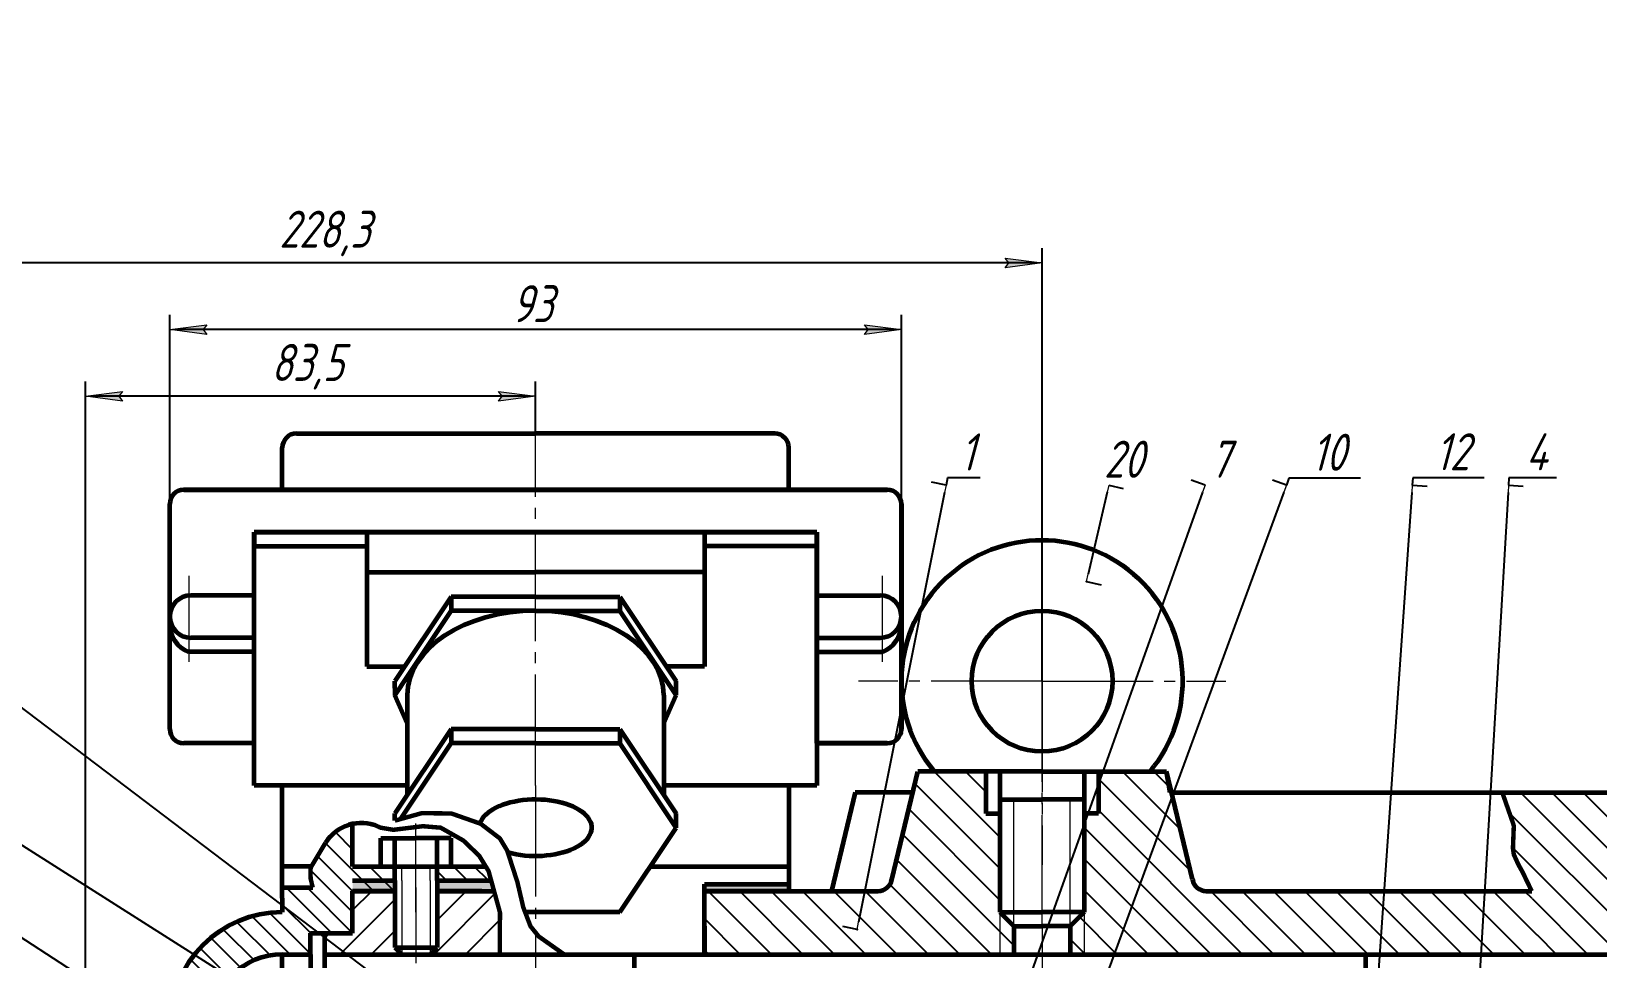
# Model space of a CAD drawing. Header units: millimetres. Extents: x 131 to 972, y 124 to 718.
# Drawn here: x 307.9 to 519.5, y 593 to 718.2 of the extents above; entities that cross this region are included whole.
import ezdxf

# ---------------------------------------------------------------- set-up
doc = ezdxf.new("R2010")
doc.units = ezdxf.units.MM
for name, pattern in [('K5LT_AXLED', [19.5, 15, -1.5, 1.5, -1.5]), ('K5LT_BASIC', [0]), ('K5LT_THIN', [0])]:
    doc.linetypes.add(name, pattern=pattern)
doc.styles.add('KDIMTEXTSTYLE', font='GOST_AU.SHX', dxfattribs={"width": 0.96, "oblique": 15, "height": 5})
doc.dimstyles.new('KDIMSTYLE (1.00)', dxfattribs={"dimtxt": 5, "dimasz": 1, "dimexe": 2, "dimexo": 0, "dimgap": 1, "dimtad": 1, "dimtxsty": 'KDIMTEXTSTYLE', "dimsah": 1, "dimcen": 0, "dimdle": 1, "dimadec": 0, "dimazin": 0, "dimtfac": 0.667, "dimtmove": 0, "dimatfit": 3, "dimfxl": 1, "dimtvp": 1, "dimtfill": 1, "dimtolj": 1, "dimtzin": 0, "dimarcsym": 0})
pattern_1 = [(315, (130.5306, 124.1968), (1.4142136, 1.4142136), [])]

# ---------------------------------------------------------------- blocks, each defined once
blk = doc.blocks.new('U1')
at = {"color": 30, "linetype": 'K5LT_AXLED', "lineweight": 18, "true_color": 0xff8000}
for q in [(313.91, 531.07), (289.09, 506.26), (338.72, 506.26), (313.91, 481.44)]:
    blk.add_line((313.91, 506.26), q, dxfattribs=at)
blk = doc.blocks.new('U2')
at = {"color": 30, "linetype": 'K5LT_AXLED', "lineweight": 18, "true_color": 0xff8000}
for q in [(313.91, 531.07), (289.09, 506.26), (338.72, 506.26), (313.91, 481.44)]:
    blk.add_line((313.91, 506.26), q, dxfattribs=at)
blk = doc.blocks.new('KDIMARROW_00')
at = {"color": 0, "linetype": 'K5LT_THIN', "lineweight": 18}
blk.add_line((0, 0), (-1, 0), dxfattribs=at)
blk = doc.blocks.new('*D86')
at = {"color": 0, "lineweight": -2, "transparency": 16777216}
for p, q in [((431.46, 656.92), (429.5, 657.31)), ((431.65, 657.9), (431.46, 656.92)), ((436.06, 657.9), (431.65, 657.9)), ((431.26, 655.94), (419.65, 597.9)), ((419.46, 596.92), (417.5, 597.31))]:
    blk.add_line(p, q, dxfattribs=at)
at = {"layer": 'Defpoints', "color": 0, "transparency": 16777216}
for p in [(431.46, 656.92), (419.46, 596.92), (419.46, 596.92)]:
    blk.add_point(p, dxfattribs=at)
at = {"color": 0, "lineweight": -2, "transparency": 16777216}
for p, rotation in [((431.46, 656.92), 78.69006752597979), ((419.46, 596.92), 258.6900675259798)]:
    blk.add_blockref('KDIMARROW_00', p, dxfattribs=dict(at, rotation=rotation))
at = {"color": 7, "transparency": 16777216, "insert": (434.36, 661.4), "char_height": 5, "attachment_point": 5, "style": 'KDIMTEXTSTYLE', "bg_fill": 3, "box_fill_scale": 1.1, "bg_fill_color": 256, "bg_fill_true_color": 13158600, "bg_fill_transparency": 0}
blk.add_mtext('\\A1;\\H5.0;\\W0.965;\\Q15;\\H5.0;\\W0.965;\\Q15;\\Q15;1', dxfattribs=at)
blk = doc.blocks.new('*D87')
at = {"color": 0, "lineweight": -2, "transparency": 16777216}
for p, q in [((494.53, 657.92), (494.46, 656.92)), ((494.46, 656.92), (496.45, 656.78)), ((504.19, 657.92), (494.53, 657.92)), ((494.39, 655.92), (487.53, 557.92)), ((487.46, 556.92), (489.45, 556.78))]:
    blk.add_line(p, q, dxfattribs=at)
at = {"layer": 'Defpoints', "color": 0, "transparency": 16777216}
for p in [(494.46, 656.92), (487.46, 556.92), (487.46, 556.92)]:
    blk.add_point(p, dxfattribs=at)
at = {"color": 0, "lineweight": -2, "transparency": 16777216}
for p, rotation in [((494.46, 656.92), 85.99582705929055), ((487.46, 556.92), 265.9958270592905)]:
    blk.add_blockref('KDIMARROW_00', p, dxfattribs=dict(at, rotation=rotation))
at = {"color": 7, "transparency": 16777216, "insert": (499.86, 661.42), "char_height": 5, "attachment_point": 5, "style": 'KDIMTEXTSTYLE', "bg_fill": 3, "box_fill_scale": 1.1, "bg_fill_color": 256, "bg_fill_true_color": 13158600, "bg_fill_transparency": 0}
blk.add_mtext('\\A1;\\H5.0;\\W0.965;\\Q15;\\H5.0;\\W0.965;\\Q15;\\Q15;12', dxfattribs=at)
blk = doc.blocks.new('*D88')
at = {"color": 0, "lineweight": -2, "transparency": 16777216}
for p, q in [((507.52, 657.92), (507.46, 656.92)), ((507.46, 656.92), (509.45, 656.8)), ((513.96, 657.92), (507.52, 657.92)), ((507.4, 655.92), (499.52, 522.92)), ((499.46, 521.92), (501.45, 521.8))]:
    blk.add_line(p, q, dxfattribs=at)
at = {"layer": 'Defpoints', "color": 0, "transparency": 16777216}
for p in [(507.46, 656.92), (499.46, 521.92), (499.46, 521.92)]:
    blk.add_point(p, dxfattribs=at)
at = {"color": 0, "lineweight": -2, "transparency": 16777216}
for p, rotation in [((507.46, 656.92), 86.60866058020366), ((499.46, 521.92), 266.6086605802037)]:
    blk.add_blockref('KDIMARROW_00', p, dxfattribs=dict(at, rotation=rotation))
at = {"color": 7, "transparency": 16777216, "insert": (511.24, 661.42), "char_height": 5, "attachment_point": 5, "style": 'KDIMTEXTSTYLE', "bg_fill": 3, "box_fill_scale": 1.1, "bg_fill_color": 256, "bg_fill_true_color": 13158600, "bg_fill_transparency": 0}
blk.add_mtext('\\A1;\\H5.0;\\W0.965;\\Q15;\\H5.0;\\W0.965;\\Q15;\\Q15;4', dxfattribs=at)
blk = doc.blocks.new('*D95')
at = {"color": 0, "lineweight": -2, "transparency": 16777216}
for p, q in [((302.46, 629.92), (303.66, 631.52)), ((295.18, 630.52), (301.66, 630.52)), ((301.66, 630.52), (302.46, 629.92)), ((303.25, 629.32), (371.66, 577.52)), ((372.46, 576.92), (373.66, 578.52))]:
    blk.add_line(p, q, dxfattribs=at)
at = {"layer": 'Defpoints', "color": 0, "transparency": 16777216}
for p in [(302.46, 629.92), (372.46, 576.92), (372.46, 576.92)]:
    blk.add_point(p, dxfattribs=at)
at = {"color": 0, "lineweight": -2, "transparency": 16777216}
for p, rotation in [((302.46, 629.92), 142.8690755517905), ((372.46, 576.92), 322.8690755517905)]:
    blk.add_blockref('KDIMARROW_00', p, dxfattribs=dict(at, rotation=rotation))
at = {"color": 7, "transparency": 16777216, "insert": (297.92, 634.02), "char_height": 5, "attachment_point": 5, "style": 'KDIMTEXTSTYLE', "bg_fill": 3, "box_fill_scale": 1.1, "bg_fill_color": 256, "bg_fill_true_color": 13158600, "bg_fill_transparency": 0}
blk.add_mtext('\\A1;\\H5.0;\\W0.965;\\Q15;\\H5.0;\\W0.965;\\Q15;\\Q15;9', dxfattribs=at)
blk = doc.blocks.new('*D96')
at = {"color": 0, "lineweight": -2, "transparency": 16777216}
for p, q in [((302.46, 610.92), (303.53, 612.61)), ((303.3, 610.39), (391.97, 554.17)), ((392.82, 553.64), (393.89, 555.33))]:
    blk.add_line(p, q, dxfattribs=at)
at = {"layer": 'Defpoints', "color": 0, "transparency": 16777216}
blk.add_point((392.82, 553.64), dxfattribs=at)
blk.add_point((392.82, 553.64), dxfattribs=at)
at = {"color": 0, "lineweight": -2, "transparency": 16777216, "rotation": 327.6275087826738}
blk.add_blockref('KDIMARROW_00', (392.82, 553.64), dxfattribs=at)
at = {"color": 7, "transparency": 16777216, "insert": (300.46, 614.42), "char_height": 5, "attachment_point": 5, "style": 'KDIMTEXTSTYLE', "bg_fill": 3, "box_fill_scale": 1.1, "bg_fill_color": 256, "bg_fill_true_color": 13158600, "bg_fill_transparency": 0}
blk.add_mtext('\\A1;\\H5.0;\\W0.965;\\Q15;\\H5.0;\\W0.965;\\Q15;\\Q15;11', dxfattribs=at)
at = {"layer": 'Defpoints', "color": 0, "transparency": 16777216}
blk.add_point((302.46, 610.92), dxfattribs=at)
at = {"color": 0, "lineweight": -2, "transparency": 16777216, "rotation": 147.6275087826738}
blk.add_blockref('KDIMARROW_00', (302.46, 610.92), dxfattribs=at)
blk = doc.blocks.new('KDIMARROW_01')
blk.add_hatch(color=0).paths.add_polyline_path([(-5, -0.66), (0, 0), (-5, 0.66), (-4.5, 0)])
at = {"color": 0, "linetype": 'K5LT_THIN', "lineweight": 18}
for p, q in [((-4.5, 0), (-5, 0.66)), ((-5, 0.66), (0, 0)), ((0, 0), (-5, -0.66)), ((-5, -0.66), (-4.5, 0)), ((0, 0), (-1, 0))]:
    blk.add_line(p, q, dxfattribs=at)
blk = doc.blocks.new('*D103')
at = {"color": 0, "lineweight": -2, "transparency": 16777216}
for p, q in [((315.17, 521.31), (315.17, 670.92)), ((376, 663.88), (376, 670.92)), ((375, 668.92), (316.17, 668.92))]:
    blk.add_line(p, q, dxfattribs=at)
at = {"layer": 'Defpoints', "color": 0, "transparency": 16777216}
for p in [(315.17, 668.92), (376, 663.88), (315.17, 521.31)]:
    blk.add_point(p, dxfattribs=at)
at = {"color": 0, "lineweight": -2, "transparency": 16777216, "rotation": 180}
blk.add_blockref('KDIMARROW_01', (315.17, 668.92), dxfattribs=at)
at = {"color": 0, "lineweight": -2, "transparency": 16777216}
blk.add_blockref('KDIMARROW_01', (376, 668.92), dxfattribs=at)
at = {"color": 7, "transparency": 16777216, "insert": (345.17, 672.9), "char_height": 5, "attachment_point": 5, "style": 'KDIMTEXTSTYLE', "bg_fill": 3, "box_fill_scale": 1.1, "bg_fill_color": 256, "bg_fill_true_color": 13158600, "bg_fill_transparency": 0}
blk.add_mtext('\\A1;\\H5.0;\\W0.965;\\Q15;\\H5.0;\\W0.965;\\Q15;\\Q15;83,5', dxfattribs=at)
blk = doc.blocks.new('*D104')
at = {"color": 0, "lineweight": -2, "transparency": 16777216}
for p, q in [((326.57, 654.38), (326.57, 679.92)), ((425.43, 654.38), (425.43, 679.92)), ((424.43, 677.92), (327.57, 677.92))]:
    blk.add_line(p, q, dxfattribs=at)
at = {"layer": 'Defpoints', "color": 0, "transparency": 16777216}
for p in [(326.57, 677.92), (326.57, 654.38), (425.43, 654.38)]:
    blk.add_point(p, dxfattribs=at)
at = {"color": 0, "lineweight": -2, "transparency": 16777216, "rotation": 180}
blk.add_blockref('KDIMARROW_01', (326.57, 677.92), dxfattribs=at)
at = {"color": 0, "lineweight": -2, "transparency": 16777216}
blk.add_blockref('KDIMARROW_01', (425.43, 677.92), dxfattribs=at)
at = {"color": 7, "transparency": 16777216, "insert": (375.57, 681.42), "char_height": 5, "attachment_point": 5, "style": 'KDIMTEXTSTYLE', "bg_fill": 3, "box_fill_scale": 1.1, "bg_fill_color": 256, "bg_fill_true_color": 13158600, "bg_fill_transparency": 0}
blk.add_mtext('\\A1;\\H5.0;\\W0.965;\\Q15;\\H5.0;\\W0.965;\\Q15;\\Q15;93', dxfattribs=at)
blk = doc.blocks.new('*D105')
at = {"color": 0, "lineweight": -2, "transparency": 16777216}
for p, q in [((250.53, 517.5), (250.53, 688.92)), ((444.44, 630.45), (444.44, 688.92)), ((443.44, 686.92), (251.53, 686.92))]:
    blk.add_line(p, q, dxfattribs=at)
at = {"layer": 'Defpoints', "color": 0, "transparency": 16777216}
for p in [(250.53, 686.92), (444.44, 630.45), (250.53, 517.5)]:
    blk.add_point(p, dxfattribs=at)
at = {"color": 0, "lineweight": -2, "transparency": 16777216, "rotation": 180}
blk.add_blockref('KDIMARROW_01', (250.53, 686.92), dxfattribs=at)
at = {"color": 0, "lineweight": -2, "transparency": 16777216}
blk.add_blockref('KDIMARROW_01', (444.44, 686.92), dxfattribs=at)
at = {"color": 7, "transparency": 16777216, "insert": (347.53, 690.9), "char_height": 5, "attachment_point": 5, "style": 'KDIMTEXTSTYLE', "bg_fill": 3, "box_fill_scale": 1.1, "bg_fill_color": 256, "bg_fill_true_color": 13158600, "bg_fill_transparency": 0}
blk.add_mtext('\\A1;\\H5.0;\\W0.965;\\Q15;\\H5.0;\\W0.965;\\Q15;\\Q15;228,3', dxfattribs=at)
blk = doc.blocks.new('*D116')
at = {"color": 0, "lineweight": -2, "transparency": 16777216}
for p, q in [((453.46, 656.92), (455.41, 656.47)), ((453.23, 655.95), (450.68, 644.9)), ((450.46, 643.92), (452.41, 643.47))]:
    blk.add_line(p, q, dxfattribs=at)
at = {"layer": 'Defpoints', "color": 0, "transparency": 16777216}
blk.add_point((450.46, 643.92), dxfattribs=at)
blk.add_point((450.46, 643.92), dxfattribs=at)
at = {"color": 0, "lineweight": -2, "transparency": 16777216, "rotation": 257.0053832080835}
blk.add_blockref('KDIMARROW_00', (450.46, 643.92), dxfattribs=at)
at = {"color": 7, "transparency": 16777216, "insert": (455.46, 660.42), "char_height": 5, "attachment_point": 5, "style": 'KDIMTEXTSTYLE', "bg_fill": 3, "box_fill_scale": 1.1, "bg_fill_color": 256, "bg_fill_true_color": 13158600, "bg_fill_transparency": 0}
blk.add_mtext('\\A1;\\H5.0;\\W0.965;\\Q15;\\H5.0;\\W0.965;\\Q15;\\Q15;20', dxfattribs=at)
at = {"layer": 'Defpoints', "color": 0, "transparency": 16777216}
blk.add_point((453.46, 656.92), dxfattribs=at)
at = {"color": 0, "lineweight": -2, "transparency": 16777216, "rotation": 77.00538320808352}
blk.add_blockref('KDIMARROW_00', (453.46, 656.92), dxfattribs=at)
blk = doc.blocks.new('*D117')
at = {"color": 0, "lineweight": -2, "transparency": 16777216}
for p, q in [((466.46, 656.92), (464.57, 657.59)), ((466.12, 655.98), (441.79, 587.86)), ((441.46, 586.92), (439.57, 587.59))]:
    blk.add_line(p, q, dxfattribs=at)
at = {"layer": 'Defpoints', "color": 0, "transparency": 16777216}
blk.add_point((441.46, 586.92), dxfattribs=at)
blk.add_point((441.46, 586.92), dxfattribs=at)
at = {"color": 0, "lineweight": -2, "transparency": 16777216, "rotation": 250.3461759419467}
blk.add_blockref('KDIMARROW_00', (441.46, 586.92), dxfattribs=at)
at = {"color": 7, "transparency": 16777216, "insert": (468.46, 660.42), "char_height": 5, "attachment_point": 5, "style": 'KDIMTEXTSTYLE', "bg_fill": 3, "box_fill_scale": 1.1, "bg_fill_color": 256, "bg_fill_true_color": 13158600, "bg_fill_transparency": 0}
blk.add_mtext('\\A1;\\H5.0;\\W0.965;\\Q15;\\H5.0;\\W0.965;\\Q15;\\Q15;7', dxfattribs=at)
at = {"layer": 'Defpoints', "color": 0, "transparency": 16777216}
blk.add_point((466.46, 656.92), dxfattribs=at)
at = {"color": 0, "lineweight": -2, "transparency": 16777216, "rotation": 70.34617594194671}
blk.add_blockref('KDIMARROW_00', (466.46, 656.92), dxfattribs=at)
blk = doc.blocks.new('*D118')
at = {"color": 0, "lineweight": -2, "transparency": 16777216}
for p, q in [((477.46, 656.92), (475.58, 657.61)), ((477.8, 657.86), (477.46, 656.92)), ((487.47, 657.86), (477.8, 657.86)), ((477.11, 655.98), (441.8, 559.86)), ((441.46, 558.92), (439.58, 559.61))]:
    blk.add_line(p, q, dxfattribs=at)
at = {"layer": 'Defpoints', "color": 0, "transparency": 16777216}
for p in [(477.46, 656.92), (441.46, 558.92), (441.46, 558.92)]:
    blk.add_point(p, dxfattribs=at)
at = {"color": 0, "lineweight": -2, "transparency": 16777216}
for p, rotation in [((477.46, 656.92), 69.82934658814962), ((441.46, 558.92), 249.8293465881496)]:
    blk.add_blockref('KDIMARROW_00', p, dxfattribs=dict(at, rotation=rotation))
at = {"color": 7, "transparency": 16777216, "insert": (483.13, 661.36), "char_height": 5, "attachment_point": 5, "style": 'KDIMTEXTSTYLE', "bg_fill": 3, "box_fill_scale": 1.1, "bg_fill_color": 256, "bg_fill_true_color": 13158600, "bg_fill_transparency": 0}
blk.add_mtext('\\A1;\\H5.0;\\W0.965;\\Q15;\\H5.0;\\W0.965;\\Q15;\\Q15;10', dxfattribs=at)
blk = doc.blocks.new('*D84')
at = {"color": 0, "lineweight": -2, "transparency": 16777216}
for p, q in [((302.46, 598.42), (303.54, 600.1)), ((303.3, 597.88), (368.12, 556.07)), ((368.96, 555.52), (370.05, 557.21))]:
    blk.add_line(p, q, dxfattribs=at)
at = {"layer": 'Defpoints', "color": 0, "transparency": 16777216}
blk.add_point((368.96, 555.52), dxfattribs=at)
blk.add_point((368.96, 555.52), dxfattribs=at)
at = {"color": 0, "lineweight": -2, "transparency": 16777216, "rotation": 327.1772999818712}
blk.add_blockref('KDIMARROW_00', (368.96, 555.52), dxfattribs=at)
at = {"color": 7, "transparency": 16777216, "insert": (300.46, 601.92), "char_height": 5, "attachment_point": 5, "style": 'KDIMTEXTSTYLE', "bg_fill": 3, "box_fill_scale": 1.1, "bg_fill_color": 256, "bg_fill_true_color": 13158600, "bg_fill_transparency": 0}
blk.add_mtext('\\A1;\\H5.0;\\W0.965;\\Q15;\\H5.0;\\W0.965;\\Q15;\\Q15;16', dxfattribs=at)
at = {"layer": 'Defpoints', "color": 0, "transparency": 16777216}
blk.add_point((302.46, 598.42), dxfattribs=at)
at = {"color": 0, "lineweight": -2, "transparency": 16777216, "rotation": 147.1772999818712}
blk.add_blockref('KDIMARROW_00', (302.46, 598.42), dxfattribs=at)

msp = doc.modelspace()

# ---------------------------------------------------------------- hatches: boundary and pattern name
h = msp.add_hatch()
h.set_pattern_fill('МЕТАЛЛ', style=0, pattern_type=0)
h.set_pattern_definition([(315, (130.5306, 124.1968), (2.12132, 2.12132), [])])
h.paths.add_polyline_path([(426.955, 615.408), (424.124, 603.661), (423.146, 602.323), (422.253, 602.1), (415.921, 602.1), (410.218, 602.1), (398.812, 602.1), (398.812, 598.298), (398.812, 597.348), (398.812, 593.546), (440.635, 593.546), (440.635, 597.348), (438.734, 599.249), (438.734, 601.15), (438.734, 603.051), (438.734, 612.556), (436.833, 612.556), (436.833, 618.259), (433.031, 618.259), (427.642, 618.259)])
h.paths.add_polyline_path([(464.75, 603.661), (461.919, 615.408), (461.75, 615.408), (461.232, 618.259), (455.843, 618.259), (452.041, 618.259), (452.041, 612.556), (450.14, 612.556), (450.14, 603.051), (450.14, 601.15), (450.14, 599.249), (448.239, 597.348), (448.239, 593.546), (482.458, 593.546), (490.062, 593.546), (512.272, 593.546), (510.683, 597.966), (510.595, 598.541), (510.679, 601.592), (510.595, 602.1), (466.62, 602.1), (465.129, 602.823)])
h.paths.add_polyline_path([(512.272, 593.546), (543.291, 593.546), (543.291, 602.1), (539.489, 602.1), (539.489, 604.002), (539.489, 605.142), (531.885, 605.142), (530.459, 606.568), (524.756, 606.568), (523.33, 607.994), (524.756, 609.419), (530.459, 609.419), (531.885, 610.845), (539.489, 610.845), (539.489, 615.408), (506.622, 615.408), (508.141, 611.062), (508.175, 610.842), (508.061, 607.873), (508.175, 607.04), (508.786, 605.701), (509.364, 604.657), (510.596, 602.097), (510.609, 599.94), (510.596, 598.532), (511.899, 594.261)])
h = msp.add_hatch()
h.set_pattern_fill('МЕТАЛЛ', style=0, pattern_type=0)
h.set_pattern_definition(pattern_1)
h.paths.add_polyline_path([(332.275, 555.525), (332.275, 584.041), (333.067, 587.838), (335.31, 591.003), (338.63, 593.009), (341.781, 593.546), (345.583, 593.546), (345.583, 596.397), (351.286, 596.397), (351.286, 597.823), (351.286, 599.249), (351.286, 602.1), (355.088, 602.1), (356.989, 602.1), (356.989, 603.526), (356.989, 605.427), (355.088, 605.427), (351.286, 605.427), (351.286, 611.167), (348.616, 609.812), (347.609, 608.611), (345.64, 605.309), (345.582, 604.95), (345.612, 603.76), (345.892, 602.576), (345.583, 602.576), (341.781, 602.576), (341.781, 601.15), (341.781, 599.249), (336.929, 598.454), (332.584, 596.153), (329.2, 592.586), (327.131, 588.126), (326.572, 584.041), (326.572, 555.525), (326.572, 554.765), (325.799, 552.738), (323.871, 551.742), (323.531, 551.723), (319.887, 551.723), (319.887, 549.822), (348.577, 549.822), (348.577, 553.624), (341.781, 553.624), (334.176, 553.624), (332.685, 554.346)])
h.paths.add_polyline_path([(328.473, 544.119), (319.887, 544.119), (319.887, 540.317), (322.77, 540.317), (324.671, 540.317), (345.583, 540.317), (347.484, 540.317), (348.577, 540.317), (348.577, 544.119), (336.077, 544.119)])
h = msp.add_hatch()
h.set_pattern_fill('МЕТАЛЛ', style=0, pattern_type=0)
h.set_pattern_definition(pattern_1)
h.paths.add_polyline_path([(368.87, 605.427), (364.593, 605.427), (362.692, 605.427), (362.692, 603.526), (368.467, 603.526), (370.169, 603.526), (369.335, 605.427)])
at = {"true_color": 0x010101}
for points in [[(351.286, 602.1), (356.989, 602.1), (356.989, 603.526), (351.286, 603.526)], [(364.593, 602.1), (368.58, 602.1), (370.606, 602.1), (370.169, 603.526), (368.467, 603.526), (362.692, 603.526), (362.692, 602.1)], [(398.812, 602.1), (410.218, 602.1), (410.218, 603.051), (398.812, 603.051)]]:
    msp.add_hatch(color=18, dxfattribs=at).paths.add_polyline_path(points)

# ---------------------------------------------------------------- block references
for name in ['U1', 'U2']:
    msp.add_blockref(name, (130.531, 124.197))

# ---------------------------------------------------------------- next in the draw order: dimensions: what is measured, and where the dimension line sits
at = {"color": 7}
for base, p1, p2, angle, text, picture, middle in [((419.458, 596.921), (431.458, 656.921), (419.458, 596.921), 258.69007, '\\H5.0;\\W0.965;\\Q15;\\H5.0;\\W0.965;\\Q15;\\Q15;1', '*D86', (433.458, 656.921)), ((487.458, 556.921), (494.458, 656.921), (487.458, 556.921), 265.99583, '\\H5.0;\\W0.965;\\Q15;\\H5.0;\\W0.965;\\Q15;\\Q15;12', '*D87', (496.458, 656.921)), ((450.458, 643.921), (453.458, 656.921), (450.458, 643.921), 257.00538, '\\H5.0;\\W0.965;\\Q15;\\H5.0;\\W0.965;\\Q15;\\Q15;20', '*D116', (455.458, 656.921)), ((372.458, 576.921), (302.458, 629.921), (372.458, 576.921), 322.86908, '\\H5.0;\\W0.965;\\Q15;\\H5.0;\\W0.965;\\Q15;\\Q15;9', '*D95', (300.458, 629.921))]:
    dim = msp.add_linear_dim(base=base, p1=p1, p2=p2, angle=angle, text=text, dimstyle='KDIMSTYLE (1.00)', override={"dimexo": 0, "dimtoh": 1, "dimblk1": 'KDIMARROW_00', "dimblk2": 'KDIMARROW_00', "dimse1": 0, "dimse2": 0, "dimclrt": 7, "dimtmove": 1, "dimtolj": 1}, dxfattribs=at)
    dim.commit()
    dim.dimension.update_dxf_attribs({"geometry": picture, "text_midpoint": middle, "dimtype": 161})

# ---------------------------------------------------------------- next in the draw order: dimensions: what is measured, and where the dimension line sits
for base, p1, p2, angle, text, picture, middle in [((499.458, 521.921), (507.458, 656.921), (499.458, 521.921), 266.60866, '\\H5.0;\\W0.965;\\Q15;\\H5.0;\\W0.965;\\Q15;\\Q15;4', '*D88', (509.458, 656.921)), ((392.818, 553.637), (302.458, 610.921), (392.818, 553.637), 327.62751, '\\H5.0;\\W0.965;\\Q15;\\H5.0;\\W0.965;\\Q15;\\Q15;11', '*D96', (300.458, 610.921))]:
    dim = msp.add_linear_dim(base=base, p1=p1, p2=p2, angle=angle, text=text, dimstyle='KDIMSTYLE (1.00)', override={"dimexo": 0, "dimtoh": 1, "dimblk1": 'KDIMARROW_00', "dimblk2": 'KDIMARROW_00', "dimse1": 0, "dimse2": 0, "dimclrt": 7, "dimtmove": 1, "dimtolj": 1}, dxfattribs=at)
    dim.commit()
    dim.dimension.update_dxf_attribs({"geometry": picture, "text_midpoint": middle, "dimtype": 161})

# ---------------------------------------------------------------- next in the draw order: linework, layer by layer
at = {"color": 5, "linetype": 'K5LT_BASIC', "true_color": 0x0000ff, "const_width": 0.6}
msp.add_lwpolyline([(506.622, 615.408), (508.141, 611.062), (508.175, 610.842), (508.061, 607.873), (508.175, 607.04), (508.786, 605.701), (509.364, 604.657), (510.595, 602.1)], dxfattribs=at)

# ---------------------------------------------------------------- next in the draw order: dimensions: what is measured, and where the dimension line sits
at = {"color": 7}
dim = msp.add_linear_dim(base=(315.166, 668.921), p1=(375.999, 663.884), p2=(315.166, 521.306), text='\\H5.0;\\W0.965;\\Q15;\\H5.0;\\W0.965;\\Q15;\\Q15;83,5', dimstyle='KDIMSTYLE (1.00)', override={"dimexo": 0, "dimblk1": 'KDIMARROW_01', "dimblk2": 'KDIMARROW_01', "dimse1": 0, "dimse2": 0, "dimclrt": 7, "dimtolj": 1}, dxfattribs=at)
dim.commit()
dim.dimension.update_dxf_attribs({"geometry": '*D103', "text_midpoint": (345.166, 668.921), "dimtype": 160})

# ---------------------------------------------------------------- next in the draw order: dimensions: what is measured, and where the dimension line sits
dim = msp.add_linear_dim(base=(326.572, 677.921), p1=(425.426, 654.379), p2=(326.572, 654.379), text='\\H5.0;\\W0.965;\\Q15;\\H5.0;\\W0.965;\\Q15;\\Q15;93', dimstyle='KDIMSTYLE (1.00)', override={"dimexo": 0, "dimblk1": 'KDIMARROW_01', "dimblk2": 'KDIMARROW_01', "dimse1": 0, "dimse2": 0, "dimclrt": 7, "dimtolj": 1}, dxfattribs=at)
dim.commit()
dim.dimension.update_dxf_attribs({"geometry": '*D104', "text_midpoint": (375.572, 677.921), "dimtype": 160})

# ---------------------------------------------------------------- next in the draw order: dimensions: what is measured, and where the dimension line sits
dim = msp.add_linear_dim(base=(250.531, 686.921), p1=(444.437, 630.452), p2=(250.531, 517.504), text='\\H5.0;\\W0.965;\\Q15;\\H5.0;\\W0.965;\\Q15;\\Q15;228,3', dimstyle='KDIMSTYLE (1.00)', override={"dimexo": 0, "dimblk1": 'KDIMARROW_01', "dimblk2": 'KDIMARROW_01', "dimse1": 0, "dimse2": 0, "dimclrt": 7, "dimtolj": 1}, dxfattribs=at)
dim.commit()
dim.dimension.update_dxf_attribs({"geometry": '*D105', "text_midpoint": (347.531, 686.921), "dimtype": 160})

# ---------------------------------------------------------------- next in the draw order: hatches: boundary and pattern name
h = msp.add_hatch()
h.set_pattern_fill('МЕТАЛЛ', style=0, pattern_type=0)
h.set_pattern_definition([(45, (130.5306, 124.1968), (-2.12132, 2.12132), [])])
h.paths.add_polyline_path([(356.989, 594.496), (356.989, 602.1), (355.088, 602.1), (351.286, 602.1), (351.286, 599.249), (351.286, 597.823), (351.286, 596.397), (347.484, 596.397), (347.484, 593.546), (357.939, 593.546)])
h.paths.add_polyline_path([(361.742, 593.546), (371.178, 593.546), (371.189, 599.172), (371.178, 599.252), (370.615, 602.068), (370.606, 602.1), (368.723, 602.1), (368.58, 602.1), (364.593, 602.1), (362.692, 602.1), (362.692, 594.496)])

# ---------------------------------------------------------------- next in the draw order: linework, layer by layer
at = {"color": 30, "linetype": 'K5LT_AXLED', "lineweight": 18, "true_color": 0xff8000}
for p, q in [((375.999, 616.358), (375.999, 667.324)), ((329.144, 644.681), (329.144, 633.058)), ((422.854, 644.681), (422.854, 633.058)), ((375.999, 616.358), (375.999, 588.799))]:
    msp.add_line(p, q, dxfattribs=at)
at = {"color": 5, "linetype": 'K5LT_BASIC', "lineweight": 60, "true_color": 0x0000ff}
for p, q in [((343.682, 663.884), (375.999, 663.884)), ((408.317, 663.884), (375.999, 663.884)), ((341.781, 656.28), (341.781, 661.983)), ((410.218, 656.28), (410.218, 661.983)), ((328.473, 656.28), (423.525, 656.28)), ((328.473, 656.28), (341.781, 656.28)), ((423.525, 656.28), (328.473, 656.28)), ((423.525, 656.28), (410.218, 656.28)), ((326.572, 639.171), (326.572, 654.379)), ((425.426, 654.379), (425.426, 623.962)), ((425.426, 639.171), (425.426, 654.379)), ((337.978, 622.061), (337.978, 650.577)), ((337.978, 650.577), (414.02, 650.577)), ((337.978, 650.577), (353.187, 650.577)), ((337.978, 650.577), (337.978, 648.676)), ((414.02, 650.577), (337.978, 650.577)), ((353.187, 650.577), (353.187, 632.413)), ((353.187, 650.577), (353.187, 642.973)), ((414.02, 650.577), (398.812, 650.577)), ((398.812, 650.577), (398.812, 632.413)), ((398.812, 650.577), (398.812, 642.973)), ((414.02, 650.577), (414.02, 622.061)), ((414.02, 622.061), (414.02, 650.577)), ((337.978, 648.676), (353.187, 648.676)), ((414.02, 648.676), (398.812, 648.676)), ((353.187, 645.152), (375.999, 645.152)), ((398.812, 645.152), (375.999, 645.152)), ((337.978, 642.022), (329.424, 642.022)), ((337.978, 639.171), (337.978, 642.022)), ((364.593, 641.841), (357.001, 630.452)), ((375.999, 641.841), (364.593, 641.841)), ((364.593, 641.841), (364.593, 639.94)), ((375.999, 641.841), (387.406, 641.841)), ((387.406, 641.841), (394.998, 630.452)), ((387.406, 641.841), (387.406, 639.94)), ((414.02, 642.022), (422.575, 642.022)), ((326.572, 623.962), (326.572, 639.171)), ((357.839, 629.81), (364.593, 639.94)), ((375.999, 639.94), (364.593, 639.94)), ((375.999, 639.94), (387.406, 639.94)), ((395.01, 628.534), (387.406, 639.94)), ((425.426, 623.962), (425.426, 639.171)), ((337.978, 636.319), (329.424, 636.319)), ((414.02, 636.319), (422.575, 636.319)), ((337.978, 634.418), (329.144, 634.418)), ((414.02, 634.418), (422.854, 634.418)), ((353.187, 632.413), (358.308, 632.413)), ((398.812, 632.413), (393.691, 632.413)), ((357.839, 629.81), (356.989, 628.534)), ((356.995, 629.493), (356.989, 628.534)), ((356.995, 629.493), (357.001, 630.452)), ((395.01, 628.534), (394.998, 630.452)), ((358.656, 624.783), (356.989, 628.534)), ((358.656, 628.534), (358.656, 615.057)), ((393.343, 624.783), (395.01, 628.534)), ((393.343, 628.534), (393.343, 615.057)), ((364.593, 623.962), (357.001, 612.574)), ((375.999, 623.962), (364.593, 623.962)), ((364.593, 623.962), (364.593, 622.061)), ((375.999, 623.962), (387.406, 623.962)), ((387.406, 623.962), (394.998, 612.574)), ((387.406, 623.962), (387.406, 622.061)), ((337.978, 622.061), (328.473, 622.061)), ((337.978, 616.358), (337.978, 622.061)), ((357.839, 611.931), (364.593, 622.061)), ((375.999, 622.061), (364.593, 622.061)), ((375.999, 622.061), (387.406, 622.061)), ((395.01, 610.655), (387.406, 622.061)), ((423.525, 622.061), (414.02, 622.061)), ((414.02, 622.061), (414.02, 616.358)), ((414.02, 622.061), (423.525, 622.061)), ((424.124, 603.661), (427.642, 618.259)), ((436.833, 618.259), (436.833, 612.556)), ((341.781, 616.358), (337.978, 616.358)), ((358.656, 616.358), (341.781, 616.358)), ((410.218, 616.358), (393.343, 616.358)), ((414.02, 616.358), (410.218, 616.358)), ((410.218, 616.358), (410.218, 602.1)), ((419.205, 615.408), (415.993, 602.083)), ((427.123, 615.408), (419.205, 615.408)), ((427.123, 615.408), (425.426, 615.408)), ((356.995, 611.614), (357.001, 612.574)), ((395.01, 610.655), (394.998, 612.574)), ((387.406, 599.249), (395.01, 610.655)), ((355.088, 609.229), (359.84, 609.229)), ((364.593, 609.229), (359.84, 609.229)), ((391.524, 605.427), (410.218, 605.427)), ((398.812, 603.051), (410.218, 603.051)), ((398.812, 593.546), (398.812, 603.051)), ((410.218, 602.1), (398.812, 602.1)), ((398.812, 602.1), (422.253, 602.1)), ((398.812, 602.1), (422.253, 602.1)), ((410.218, 602.1), (415.921, 602.1)), ((387.406, 599.249), (374.502, 599.249)), ((398.812, 597.348), (398.812, 598.298)), ((398.812, 597.348), (398.812, 593.546)), ((389.307, 593.546), (389.307, 585.942))]:
    msp.add_line(p, q, dxfattribs=at)
for centre, radius, start, end in [((343.682, 661.983), 1.901, 90, 180), ((408.317, 661.983), 1.901, 0, 90), ((328.473, 654.379), 1.901, 90, 180), ((423.525, 654.379), 1.901, 0, 90), ((329.424, 639.171), 2.852, 90, 180), ((422.575, 639.171), 2.852, 0, 90), ((329.424, 639.171), 2.852, 180, 270), ((422.575, 639.171), 2.852, 270, 0), ((330.473, 638.087), 3.902, 178.80868, 250.0886), ((421.526, 638.087), 3.902, 289.9114, 1.19132), ((328.473, 623.962), 1.901, 180, 270), ((423.525, 623.962), 1.901, 270, 0), ((352.442, 605.582), 5.703, 66.11946, 147.91781), ((422.253, 604.002), 1.901, 270, 349.69515)]:
    msp.add_arc(centre, radius, start, end, dxfattribs=at)
for centre, major_axis, ratio, start_param, end_param in [((375.999, 628.534), (-17.344, 0), 0.6576669, 3.1415927, 6.2831853), ((375.999, 610.655), (-7.604, 0), 0.5, 1.0568113, 6.1285034)]:
    msp.add_ellipse(centre, major_axis=major_axis, ratio=ratio, start_param=start_param, end_param=end_param, dxfattribs=at)
msp.add_point((419.458, 596.921))

# ---------------------------------------------------------------- next in the draw order: dimensions: what is measured, and where the dimension line sits
at = {"color": 7}
dim = msp.add_linear_dim(base=(441.458, 586.921), p1=(466.458, 656.921), p2=(441.458, 586.921), angle=250.34618, text='\\H5.0;\\W0.965;\\Q15;\\H5.0;\\W0.965;\\Q15;\\Q15;7', dimstyle='KDIMSTYLE (1.00)', override={"dimexo": 0, "dimtoh": 1, "dimblk1": 'KDIMARROW_00', "dimblk2": 'KDIMARROW_00', "dimse1": 0, "dimse2": 0, "dimclrt": 7, "dimtmove": 1, "dimtolj": 1}, dxfattribs=at)
dim.commit()
dim.dimension.update_dxf_attribs({"geometry": '*D117', "text_midpoint": (468.458, 656.921), "dimtype": 161})

# ---------------------------------------------------------------- next in the draw order: dimensions: what is measured, and where the dimension line sits
for base, p1, p2, angle, text, picture, middle in [((441.458, 558.921), (477.458, 656.921), (441.458, 558.921), 249.82935, '\\H5.0;\\W0.965;\\Q15;\\H5.0;\\W0.965;\\Q15;\\Q15;10', '*D118', (479.458, 656.921)), ((368.961, 555.525), (302.458, 598.421), (368.961, 555.525), 327.1773, '\\H5.0;\\W0.965;\\Q15;\\H5.0;\\W0.965;\\Q15;\\Q15;16', '*D84', (300.458, 598.421))]:
    dim = msp.add_linear_dim(base=base, p1=p1, p2=p2, angle=angle, text=text, dimstyle='KDIMSTYLE (1.00)', override={"dimexo": 0, "dimtoh": 1, "dimblk1": 'KDIMARROW_00', "dimblk2": 'KDIMARROW_00', "dimse1": 0, "dimse2": 0, "dimclrt": 7, "dimtmove": 1, "dimtolj": 1}, dxfattribs=at)
    dim.commit()
    dim.dimension.update_dxf_attribs({"geometry": picture, "text_midpoint": middle, "dimtype": 161})

# ---------------------------------------------------------------- next in the draw order: linework, layer by layer
at = {"color": 30, "linetype": 'K5LT_AXLED', "lineweight": 18, "true_color": 0xff8000}
for p, q in [((444.437, 597.348), (444.437, 639.94)), ((359.84, 599.249), (359.84, 611.241)), ((359.84, 602.576), (359.84, 592.372)), ((438.734, 599.249), (438.734, 593.546)), ((450.14, 599.249), (450.14, 593.546)), ((444.437, 597.348), (444.437, 588.799))]:
    msp.add_line(p, q, dxfattribs=at)
at = {"color": 5, "linetype": 'K5LT_BASIC', "lineweight": 60, "true_color": 0x0000ff}
for p, q in [((444.437, 618.259), (427.642, 618.259)), ((444.437, 618.259), (433.031, 618.259)), ((438.734, 618.259), (436.833, 618.259)), ((444.437, 618.259), (438.734, 618.259)), ((438.734, 618.259), (438.734, 599.249)), ((438.734, 618.259), (438.734, 614.457)), ((438.734, 618.259), (438.734, 599.249)), ((444.437, 618.259), (452.041, 618.259)), ((444.437, 618.259), (450.14, 618.259)), ((444.437, 618.259), (461.232, 618.259)), ((444.437, 618.259), (455.843, 618.259)), ((444.437, 618.259), (461.232, 618.259)), ((450.14, 618.259), (450.14, 599.249)), ((450.14, 618.259), (450.14, 599.249)), ((450.14, 618.259), (450.14, 614.457)), ((450.14, 618.259), (452.041, 618.259)), ((452.041, 618.259), (452.041, 612.556)), ((464.75, 603.661), (461.232, 618.259)), ((461.75, 615.408), (461.232, 618.259)), ((341.781, 601.15), (341.781, 616.358)), ((438.734, 614.457), (444.437, 614.457)), ((438.734, 614.457), (438.734, 603.051)), ((450.14, 614.457), (444.437, 614.457)), ((450.14, 614.457), (450.14, 603.051)), ((461.75, 615.408), (539.489, 615.408)), ((436.833, 612.556), (438.734, 612.556)), ((452.041, 612.556), (450.14, 612.556)), ((351.286, 605.427), (351.286, 611.167)), ((355.088, 605.427), (355.088, 609.229)), ((356.989, 605.427), (356.989, 609.229)), ((362.692, 605.427), (362.692, 609.229)), ((364.593, 605.427), (364.593, 609.229)), ((345.67, 605.427), (341.781, 605.427)), ((351.286, 605.427), (355.088, 605.427)), ((355.088, 605.427), (364.593, 605.427)), ((356.989, 603.526), (356.989, 605.427)), ((362.692, 603.526), (362.692, 605.427)), ((364.593, 605.427), (368.87, 605.427)), ((368.87, 605.427), (369.335, 605.427)), ((351.286, 603.526), (356.989, 603.526)), ((356.989, 603.526), (356.989, 594.496)), ((362.692, 603.526), (362.692, 594.496)), ((362.692, 603.526), (362.692, 598.774)), ((362.692, 603.526), (368.467, 603.526)), ((368.467, 603.526), (370.169, 603.526)), ((341.781, 602.576), (345.583, 602.576)), ((341.781, 601.15), (341.781, 599.249)), ((345.583, 602.576), (345.892, 602.576)), ((351.286, 602.1), (356.989, 602.1)), ((351.286, 599.249), (351.286, 602.1)), ((356.989, 602.1), (351.286, 602.1)), ((356.989, 602.1), (351.286, 602.1)), ((356.989, 602.1), (355.088, 602.1)), ((362.692, 602.1), (364.593, 602.1)), ((362.692, 602.1), (368.723, 602.1)), ((368.58, 602.1), (362.692, 602.1)), ((368.723, 602.1), (362.692, 602.1)), ((368.58, 602.1), (370.606, 602.1)), ((438.734, 603.051), (438.734, 601.15)), ((450.14, 603.051), (450.14, 601.15)), ((466.62, 602.1), (510.595, 602.1)), ((351.286, 597.823), (351.286, 599.249)), ((438.734, 599.249), (444.437, 599.249)), ((438.734, 599.249), (440.635, 597.348)), ((438.734, 599.249), (444.437, 599.249)), ((450.14, 599.249), (444.437, 599.249)), ((450.14, 599.249), (444.437, 599.249)), ((450.14, 599.249), (448.239, 597.348)), ((351.286, 596.397), (351.286, 597.823)), ((440.635, 597.348), (444.437, 597.348)), ((440.635, 597.348), (440.635, 593.546)), ((448.239, 597.348), (444.437, 597.348)), ((448.239, 597.348), (448.239, 593.546)), ((345.583, 593.546), (345.583, 596.397)), ((345.583, 596.397), (351.286, 596.397)), ((345.583, 596.397), (347.484, 596.397)), ((347.484, 596.397), (347.484, 586.571)), ((341.781, 553.624), (341.781, 593.546)), ((341.781, 593.546), (345.583, 593.546)), ((345.583, 593.546), (345.583, 586.571)), ((347.484, 593.546), (357.939, 593.546)), ((356.989, 594.496), (357.939, 593.546)), ((356.989, 594.496), (362.692, 594.496)), ((357.939, 593.546), (543.291, 593.546)), ((361.742, 593.546), (362.692, 594.496)), ((482.458, 593.546), (490.062, 593.546)), ((488.161, 593.546), (488.161, 585.942))]:
    msp.add_line(p, q, dxfattribs=at)
at = {"color": 7, "linetype": 'K5LT_THIN', "lineweight": 18}
for p, q in [((440.635, 597.348), (440.635, 614.457)), ((448.239, 597.348), (448.239, 614.457)), ((357.939, 603.526), (357.939, 605.427)), ((361.742, 603.526), (361.742, 605.427)), ((357.939, 603.526), (357.939, 593.546)), ((361.742, 603.526), (361.742, 593.546))]:
    msp.add_line(p, q, dxfattribs=at)
at = {"color": 5, "linetype": 'K5LT_BASIC', "true_color": 0x0000ff, "const_width": 0.6}
for points in [[(379.868, 593.546), (376.422, 595.977), (375.311, 597.353), (374.339, 599.908), (373.544, 603.316), (372.162, 607.58), (371.174, 609.215), (368.585, 611.189), (364.675, 612.559), (364.586, 612.575), (360.649, 612.626), (356.995, 611.614)], [(371.178, 593.546), (371.189, 599.172), (371.177, 599.257), (369.651, 604.799), (368.391, 606.858), (366.243, 608.926), (363.179, 610.658), (360.776, 610.86), (356.788, 610.372), (355.088, 610.655), (354.985, 610.697), (354.783, 610.783), (354.75, 610.797)], [(347.609, 608.611), (345.64, 605.309), (345.582, 604.95), (345.612, 603.76), (345.892, 602.576)]]:
    msp.add_lwpolyline(points, dxfattribs=at)
at = {"color": 5, "linetype": 'K5LT_BASIC', "lineweight": 60, "true_color": 0x0000ff}
msp.add_circle((444.437, 630.452), 9.505, dxfattribs=at)
for centre, radius, start, end in [((444.437, 630.452), 19.01, 320.10492, 219.89508), ((466.62, 604.002), 1.901, 190.30485, 270), ((341.781, 584.041), 15.208, 90, 180), ((341.781, 584.041), 9.505, 90, 180)]:
    msp.add_arc(centre, radius, start, end, dxfattribs=at)
msp.add_point((450.458, 643.921))

doc.saveas('drawing.dxf')
